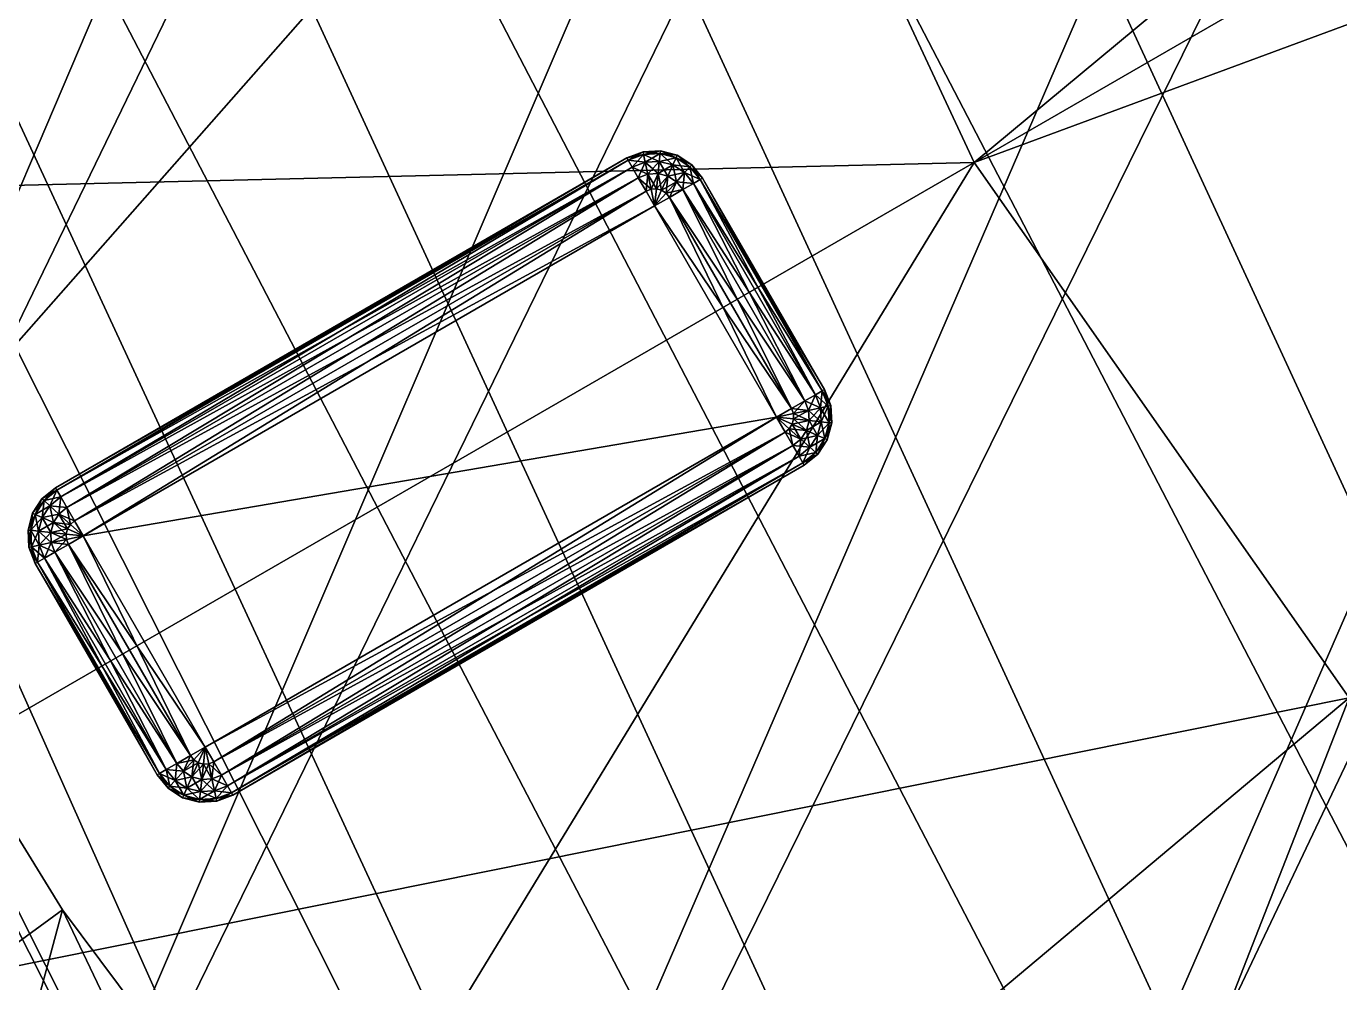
# Model space of a CAD drawing. Extents: x -220 to 220, y -231 to 209.
# Drawn here: x -151.39 to -104.01, y -108.15 to -73.64 of the extents above; entities that cross this region are included whole.
import ezdxf

# ---------------------------------------------------------------- set-up
doc = ezdxf.new("R2010")
doc.units = 0
doc.layers.get('0').update_dxf_attribs({"color": 33, "linetype": 'CONTINUOUS'})

msp = doc.modelspace()

# ---------------------------------------------------------------- meshes
at = {"color": 214}
mesh = msp.add_polyface(dxfattribs=at)
corners = [(0, 189.116, 20), (0, 189.116, 25), (19.675, 188.166, 20), (-19.675, 188.166, 25), (-19.675, 188.166, 20), (-38.801, 185.375, 25), (-38.801, 185.375, 20), (-57.29, 180.83, 25), (-57.29, 180.83, 20), (-75.054, 174.62, 25), (-75.054, 174.62, 20), (-92.004, 166.832, 25), (-92.004, 166.832, 20), (-108.053, 157.556, 25), (-108.053, 157.556, 20), (-123.112, 146.879, 25), (-123.112, 146.879, 20), (-137.094, 134.889, 25), (-137.094, 134.889, 20), (-149.91, 121.675, 25), (-149.91, 121.675, 20), (-161.472, 107.324, 25), (-161.472, 107.324, 20), (-171.692, 91.925, 25), (-171.692, 91.925, 20), (-180.482, 75.566, 25), (-180.482, 75.566, 20), (-38.801, 185.375, 20), (-166, -75.884, 20), (-57.29, 180.83, 20), (-19.675, 188.166, 20), (-137.3, -30.884, 20), (0, 189.116, 20), (19.675, 188.166, 20), (32.492, 186.504, 20), (51.203, 182.534, 20), (69.218, 176.869, 20), (-171.692, 91.925, 20), (-187.753, 58.335, 20), (-180.482, 75.566, 20), (-193.418, 40.319, 20), (-161.472, 107.324, 20), (-197.388, 21.608, 20), (-149.91, 121.675, 20), (-137.094, 134.889, 20), (-199.05, 8.791, 20), (-123.112, 146.879, 20), (-200, -10.884, 20), (-108.053, 157.556, 20), (-199.05, -30.559, 20), (-92.004, 166.832, 20), (-196.258, -49.685, 20), (-75.054, 174.62, 20), (-191.713, -68.173, 20), (-185.503, -85.937, 20), (-38.801, 185.375, 25), (-57.29, 180.83, 25), (137.3, -30.884, 25), (-75.054, 174.62, 25), (-92.004, 166.832, 25), (-108.053, 157.556, 25), (0, -30.884, 25), (-123.112, 146.879, 25), (-137.094, 134.889, 25), (-149.91, 121.675, 25), (-161.472, 107.324, 25)]
mesh.append_faces([[corners[k] for k in face] for face in [(0, 1, 2, 0), (3, 1, 0, 3), (4, 3, 0, 4), (5, 3, 4, 5), (6, 5, 4, 6), (7, 5, 6, 7), (8, 7, 6, 8), (9, 7, 8, 9), (10, 9, 8, 10), (11, 9, 10, 11), (12, 11, 10, 12), (13, 11, 12, 13), (14, 13, 12, 14), (15, 13, 14, 15), (16, 15, 14, 16), (17, 15, 16, 17), (18, 17, 16, 18), (19, 17, 18, 19), (20, 19, 18, 20), (21, 19, 20, 21), (22, 21, 20, 22), (23, 21, 22, 23), (24, 23, 22, 24), (25, 23, 24, 25), (26, 25, 24, 26), (27, 28, 29, 27), (30, 31, 27, 30), (30, 32, 31, 30), (32, 33, 31, 32), (33, 34, 31, 33), (34, 35, 31, 34), (35, 36, 31, 35), (37, 38, 39, 37), (37, 40, 38, 37), (41, 40, 37, 41), (41, 42, 40, 41), (43, 42, 41, 43), (44, 45, 43, 44), (46, 47, 44, 46), (48, 49, 46, 48), (50, 51, 48, 50), (52, 53, 50, 52), (29, 54, 52, 29), (55, 56, 57, 55), (56, 58, 57, 56), (58, 59, 57, 58), (60, 61, 59, 60), (60, 62, 61, 60), (62, 63, 61, 62), (63, 64, 61, 63), (64, 65, 61, 64)]], dxfattribs={"vtx3": -1, "color": 214})
mesh = msp.add_polyface(dxfattribs=at)
corners = [(-19.675, 188.166, -0.51), (0, 189.116, -0.51), (0, 189.116, -5.51), (-19.675, 188.166, -5.51), (-38.801, 185.375, -0.51), (-38.801, 185.375, -5.51), (-57.29, 180.83, -0.51), (-57.29, 180.83, -5.51), (-75.054, 174.62, -0.51), (-75.054, 174.62, -5.51), (-92.004, 166.832, -0.51), (-92.004, 166.832, -5.51), (-108.053, 157.556, -0.51), (-108.053, 157.556, -5.51), (-123.112, 146.879, -0.51), (-123.112, 146.879, -5.51), (-75.054, 174.62, -5.51), (-191.713, -68.173, -5.51), (-92.004, 166.832, -5.51), (-57.29, 180.83, -5.51), (-185.503, -85.937, -5.51), (-38.801, 185.375, -5.51), (-177.716, -102.888, -5.51), (-168.44, -118.937, -5.51), (-19.675, 188.166, -5.51), (-157.763, -133.996, -5.51), (0, 189.116, -5.51), (-145.773, -147.978, -5.51), (19.675, 188.166, -5.51), (-132.559, -160.794, -5.51), (32.492, 186.504, -5.51), (51.203, 182.534, -5.51), (-118.208, -172.356, -5.51), (-57.29, 180.83, -0.51), (123.112, -168.646, -0.51), (-38.801, 185.375, -0.51), (-75.054, 174.62, -0.51), (108.053, -179.323, -0.51), (-92.004, 166.832, -0.51), (92.004, -188.6, -0.51), (-108.053, 157.556, -0.51), (75.054, -196.387, -0.51), (-123.112, 146.879, -0.51), (57.29, -202.597, -0.51), (-137.094, 134.889, -0.51), (38.801, -207.142, -0.51), (-149.91, 121.675, -0.51), (19.675, -209.934, -0.51), (-161.472, 107.324, -0.51), (0, -210.884, -0.51)]
mesh.append_faces([[corners[k] for k in face] for face in [(0, 1, 2, 0), (3, 0, 2, 3), (4, 0, 3, 4), (5, 4, 3, 5), (6, 4, 5, 6), (7, 6, 5, 7), (8, 6, 7, 8), (9, 8, 7, 9), (10, 8, 9, 10), (11, 10, 9, 11), (12, 10, 11, 12), (13, 12, 11, 13), (14, 12, 13, 14), (15, 14, 13, 15), (16, 17, 18, 16), (19, 20, 16, 19), (21, 22, 19, 21), (21, 23, 22, 21), (24, 23, 21, 24), (24, 25, 23, 24), (26, 25, 24, 26), (26, 27, 25, 26), (28, 27, 26, 28), (28, 29, 27, 28), (30, 29, 28, 30), (31, 32, 30, 31), (33, 34, 35, 33), (36, 37, 33, 36), (38, 39, 36, 38), (40, 41, 38, 40), (42, 43, 40, 42), (44, 45, 42, 44), (46, 47, 44, 46), (48, 49, 46, 48)]], dxfattribs={"vtx3": -1, "color": 214})
mesh = msp.add_polyface(dxfattribs=at)
corners = [(177.716, 81.12, 25), (185.503, 64.17, 25), (185.503, 64.17, 20), (177.716, 81.12, 20), (168.44, 97.169, 25), (168.44, 97.169, 20), (157.763, 112.229, 25), (157.763, 112.229, 20), (145.773, 126.21, 25), (145.773, 126.21, 20), (132.559, 139.026, 25), (132.559, 139.026, 20), (118.208, 150.588, 25), (118.208, 150.588, 20), (102.809, 160.808, 25), (102.809, 160.808, 20), (86.45, 169.598, 25), (86.45, 169.598, 20), (69.218, 176.869, 25), (69.218, 176.869, 20), (51.203, 182.534, 25), (51.203, 182.534, 20), (32.492, 186.504, 25), (32.492, 186.504, 20), (19.675, 188.166, 25), (19.675, 188.166, 20), (0, 189.116, 25), (69.218, 176.869, 20), (86.45, 169.598, 20), (-137.3, -30.884, 20), (0, -30.884, 20), (102.809, 160.808, 20), (118.208, 150.588, 20), (132.559, 139.026, 20), (145.773, 126.21, 20), (157.763, 112.229, 20), (168.44, 97.169, 20), (168.44, 97.169, 25), (185.503, 64.17, 25), (177.716, 81.12, 25), (191.713, 46.406, 25), (157.763, 112.229, 25), (196.258, 27.917, 25), (145.773, 126.21, 25), (199.05, 8.791, 25), (132.559, 139.026, 25), (200, -10.884, 25), (118.208, 150.588, 25), (102.809, 160.808, 25), (199.05, -30.559, 25), (86.45, 169.598, 25), (197.388, -43.376, 25), (69.218, 176.869, 25), (193.418, -62.087, 25), (51.203, 182.534, 25), (187.753, -80.102, 25), (32.492, 186.504, 25), (137.3, -30.884, 25), (19.675, 188.166, 25), (0, 189.116, 25), (-19.675, 188.166, 25), (-38.801, 185.375, 25)]
mesh.append_faces([[corners[k] for k in face] for face in [(0, 1, 2, 0), (3, 0, 2, 3), (4, 0, 3, 4), (5, 4, 3, 5), (6, 4, 5, 6), (7, 6, 5, 7), (8, 6, 7, 8), (9, 8, 7, 9), (10, 8, 9, 10), (11, 10, 9, 11), (12, 10, 11, 12), (13, 12, 11, 13), (14, 12, 13, 14), (15, 14, 13, 15), (16, 14, 15, 16), (17, 16, 15, 17), (18, 16, 17, 18), (19, 18, 17, 19), (20, 18, 19, 20), (21, 20, 19, 21), (22, 20, 21, 22), (23, 22, 21, 23), (24, 22, 23, 24), (25, 24, 23, 25), (26, 24, 25, 26), (27, 28, 29, 27), (28, 30, 29, 28), (31, 30, 28, 31), (31, 32, 30, 31), (32, 33, 30, 32), (33, 34, 30, 33), (34, 35, 30, 34), (35, 36, 30, 35), (37, 38, 39, 37), (37, 40, 38, 37), (41, 40, 37, 41), (41, 42, 40, 41), (43, 42, 41, 43), (43, 44, 42, 43), (45, 44, 43, 45), (45, 46, 44, 45), (47, 46, 45, 47), (48, 49, 47, 48), (50, 51, 48, 50), (52, 53, 50, 52), (54, 55, 52, 54), (56, 57, 54, 56), (56, 58, 57, 56), (58, 59, 57, 58), (59, 60, 57, 59), (60, 61, 57, 60)]], dxfattribs={"vtx3": -1, "color": 214})
mesh = msp.add_polyface(dxfattribs=at)
corners = [(-199.05, 8.791, -0.51), (-197.388, 21.608, -0.51), (-197.388, 21.608, -5.51), (-199.05, 8.791, -5.51), (-200, -10.884, -0.51), (-200, -10.884, -5.51), (-199.05, -30.559, -0.51), (-199.05, -30.559, -5.51), (-196.258, -49.685, -0.51), (-196.258, -49.685, -5.51), (-191.713, -68.173, -0.51), (-191.713, -68.173, -5.51), (-185.503, -85.937, -0.51), (-185.503, -85.937, -5.51), (32.492, 186.504, -5.51), (-118.208, -172.356, -5.51), (-132.559, -160.794, -5.51), (51.203, 182.534, -5.51), (-102.809, -182.576, -5.51), (69.218, 176.869, -5.51), (-86.45, -191.365, -5.51), (-108.053, 157.556, -0.51), (57.29, -202.597, -0.51), (75.054, -196.387, -0.51), (-123.112, 146.879, -0.51), (38.801, -207.142, -0.51), (-137.094, 134.889, -0.51), (19.675, -209.934, -0.51), (-149.91, 121.675, -0.51), (0, -210.884, -0.51), (-161.472, 107.324, -0.51), (-19.675, -209.934, -0.51), (-171.692, 91.925, -0.51), (-32.492, -208.272, -0.51), (-180.482, 75.566, -0.51), (-51.203, -204.301, -0.51), (-187.753, 58.335, -0.51), (-69.218, -198.637, -0.51), (-193.418, 40.319, -0.51), (-86.45, -191.365, -0.51), (-197.388, 21.608, -0.51), (-102.809, -182.576, -0.51), (-199.05, 8.791, -0.51), (-200, -10.884, -0.51), (-118.208, -172.356, -0.51), (-199.05, -30.559, -0.51), (-132.559, -160.794, -0.51), (-196.258, -49.685, -0.51), (-145.773, -147.978, -0.51), (-191.713, -68.173, -0.51), (-157.763, -133.996, -0.51)]
mesh.append_faces([[corners[k] for k in face] for face in [(0, 1, 2, 0), (3, 0, 2, 3), (4, 0, 3, 4), (5, 4, 3, 5), (6, 4, 5, 6), (7, 6, 5, 7), (8, 6, 7, 8), (9, 8, 7, 9), (10, 8, 9, 10), (11, 10, 9, 11), (12, 10, 11, 12), (13, 12, 11, 13), (14, 15, 16, 14), (17, 18, 15, 17), (19, 20, 18, 19), (21, 22, 23, 21), (24, 25, 22, 24), (26, 27, 25, 26), (28, 29, 27, 28), (30, 31, 29, 30), (32, 33, 31, 32), (34, 33, 32, 34), (34, 35, 33, 34), (36, 35, 34, 36), (36, 37, 35, 36), (38, 37, 36, 38), (38, 39, 37, 38), (40, 39, 38, 40), (40, 41, 39, 40), (42, 41, 40, 42), (43, 44, 42, 43), (45, 46, 43, 45), (47, 48, 45, 47), (49, 50, 47, 49)]], dxfattribs={"vtx3": -1, "color": 214})
mesh = msp.add_polyface(dxfattribs=at)
corners = [(-137.3, -30.884, 25), (-137.3, -30.884, 20), (0, -30.884, 20), (0, -30.884, 25), (-166, -75.884, 25), (-166, -75.884, 20), (-164.222, -80.383, 25), (-164.222, -80.383, 20), (-158.84, -91.295, 25), (-187.753, 58.335, 25), (-180.482, 75.566, 25), (-180.482, 75.566, 20), (-187.753, 58.335, 20), (-193.418, 40.319, 25), (-193.418, 40.319, 20), (-197.388, 21.608, 25), (-197.388, 21.608, 20), (-199.05, 8.791, 25), (-199.05, 8.791, 20), (-200, -10.884, 25), (-200, -10.884, 20), (-199.05, -30.559, 25), (-199.05, -30.559, 20), (-196.258, -49.685, 25), (-196.258, -49.685, 20), (-191.713, -68.173, 25), (-191.713, -68.173, 20), (-185.503, -85.937, 25), (-185.503, -85.937, 20), (-38.801, 185.375, 20), (-137.3, -30.884, 20), (-166, -75.884, 20), (-149.91, 121.675, 20), (-199.05, 8.791, 20), (-197.388, 21.608, 20), (-137.094, 134.889, 20), (-200, -10.884, 20), (-123.112, 146.879, 20), (-199.05, -30.559, 20), (-108.053, 157.556, 20), (-196.258, -49.685, 20), (-92.004, 166.832, 20), (-191.713, -68.173, 20), (-75.054, 174.62, 20), (-185.503, -85.937, 20), (-57.29, 180.83, 20), (-177.716, -102.888, 20), (-164.222, -80.383, 20), (-92.004, 166.832, 25), (0, -30.884, 25), (137.3, -30.884, 25), (-161.472, 107.324, 25), (-171.692, 91.925, 25), (-180.482, 75.566, 25), (-137.3, -30.884, 25), (-187.753, 58.335, 25), (-193.418, 40.319, 25), (-197.388, 21.608, 25), (-199.05, 8.791, 25), (-166, -75.884, 25), (-200, -10.884, 25), (-164.222, -80.383, 25), (-158.84, -91.295, 25), (-199.05, -30.559, 25), (-132.559, -160.794, 25), (-196.258, -49.685, 25), (-145.773, -147.978, 25), (-191.713, -68.173, 25), (-157.763, -133.996, 25)]
mesh.append_faces([[corners[k] for k in face] for face in [(0, 1, 2, 0), (3, 0, 2, 3), (4, 5, 1, 4), (0, 4, 1, 0), (6, 7, 5, 6), (4, 6, 5, 4), (6, 8, 7, 6), (9, 10, 11, 9), (12, 9, 11, 12), (13, 9, 12, 13), (14, 13, 12, 14), (15, 13, 14, 15), (16, 15, 14, 16), (17, 15, 16, 17), (18, 17, 16, 18), (19, 17, 18, 19), (20, 19, 18, 20), (21, 19, 20, 21), (22, 21, 20, 22), (23, 21, 22, 23), (24, 23, 22, 24), (25, 23, 24, 25), (26, 25, 24, 26), (27, 25, 26, 27), (28, 27, 26, 28), (29, 30, 31, 29), (32, 33, 34, 32), (35, 36, 33, 35), (37, 38, 36, 37), (39, 40, 38, 39), (41, 42, 40, 41), (43, 44, 42, 43), (45, 31, 44, 45), (31, 46, 44, 31), (47, 46, 31, 47), (48, 49, 50, 48), (51, 52, 49, 51), (52, 53, 49, 52), (53, 54, 49, 53), (55, 54, 53, 55), (55, 56, 54, 55), (56, 57, 54, 56), (57, 58, 54, 57), (58, 59, 54, 58), (60, 59, 58, 60), (60, 61, 59, 60), (61, 60, 62, 61), (63, 64, 60, 63), (65, 66, 63, 65), (67, 68, 65, 67)]], dxfattribs={"vtx3": -1, "color": 214})
mesh = msp.add_polyface(dxfattribs=at)
corners = [(-137.094, 134.889, -0.51), (-123.112, 146.879, -0.51), (-123.112, 146.879, -5.51), (-137.094, 134.889, -5.51), (-149.91, 121.675, -0.51), (-149.91, 121.675, -5.51), (-161.472, 107.324, -0.51), (-161.472, 107.324, -5.51), (-171.692, 91.925, -0.51), (-171.692, 91.925, -5.51), (-180.482, 75.566, -0.51), (-180.482, 75.566, -5.51), (-187.753, 58.335, -0.51), (-187.753, 58.335, -5.51), (-193.418, 40.319, -0.51), (-193.418, 40.319, -5.51), (-197.388, 21.608, -0.51), (-197.388, 21.608, -5.51), (-171.692, 91.925, -5.51), (-187.753, 58.335, -5.51), (-180.482, 75.566, -5.51), (-193.418, 40.319, -5.51), (-161.472, 107.324, -5.51), (-197.388, 21.608, -5.51), (-149.91, 121.675, -5.51), (-199.05, 8.791, -5.51), (-137.094, 134.889, -5.51), (-200, -10.884, -5.51), (-123.112, 146.879, -5.51), (-199.05, -30.559, -5.51), (-108.053, 157.556, -5.51), (-196.258, -49.685, -5.51), (-92.004, 166.832, -5.51), (-191.713, -68.173, -5.51), (-75.054, 174.62, -5.51), (-185.503, -85.937, -5.51), (-57.29, 180.83, -5.51), (-177.716, -102.888, -5.51), (-171.692, 91.925, -0.51), (-19.675, -209.934, -0.51), (-161.472, 107.324, -0.51)]
mesh.append_faces([[corners[k] for k in face] for face in [(0, 1, 2, 0), (3, 0, 2, 3), (4, 0, 3, 4), (5, 4, 3, 5), (6, 4, 5, 6), (7, 6, 5, 7), (8, 6, 7, 8), (9, 8, 7, 9), (10, 8, 9, 10), (11, 10, 9, 11), (12, 10, 11, 12), (13, 12, 11, 13), (14, 12, 13, 14), (15, 14, 13, 15), (16, 14, 15, 16), (17, 16, 15, 17), (18, 19, 20, 18), (18, 21, 19, 18), (22, 21, 18, 22), (22, 23, 21, 22), (24, 23, 22, 24), (24, 25, 23, 24), (26, 25, 24, 26), (26, 27, 25, 26), (28, 27, 26, 28), (28, 29, 27, 28), (30, 29, 28, 30), (30, 31, 29, 30), (32, 31, 30, 32), (32, 33, 31, 32), (34, 35, 33, 34), (36, 37, 35, 36), (38, 39, 40, 38)]], dxfattribs={"vtx3": -1, "color": 214})
mesh = msp.add_polyface(dxfattribs=at)
corners = [(-177.716, -102.888, -0.51), (-185.503, -85.937, -0.51), (-185.503, -85.937, -5.51), (-177.716, -102.888, -5.51), (-168.44, -118.937, -0.51), (-168.44, -118.937, -5.51), (-157.763, -133.996, -0.51), (-157.763, -133.996, -5.51), (-145.773, -147.978, -0.51), (-145.773, -147.978, -5.51), (-132.559, -160.794, -0.51), (-132.559, -160.794, -5.51), (-118.208, -172.356, -0.51), (-118.208, -172.356, -5.51), (-102.809, -182.576, -0.51), (-102.809, -182.576, -5.51), (-86.45, -191.365, -0.51), (-86.45, -191.365, -5.51), (-69.218, -198.637, -0.51), (-69.218, -198.637, -5.51), (-51.203, -204.301, -0.51), (-51.203, -204.301, -5.51), (-32.492, -208.272, -0.51), (-32.492, -208.272, -5.51), (-19.675, -209.934, -0.51), (-19.675, -209.934, -5.51), (0, -210.884, -0.51), (0, -210.884, -5.51), (-199.05, 8.791, -0.51), (-118.208, -172.356, -0.51), (-102.809, -182.576, -0.51), (-200, -10.884, -0.51), (-132.559, -160.794, -0.51), (-199.05, -30.559, -0.51), (-145.773, -147.978, -0.51), (-196.258, -49.685, -0.51), (-157.763, -133.996, -0.51), (-191.713, -68.173, -0.51), (-168.44, -118.937, -0.51), (-185.503, -85.937, -0.51), (-177.716, -102.888, -0.51)]
mesh.append_faces([[corners[k] for k in face] for face in [(0, 1, 2, 0), (3, 0, 2, 3), (4, 0, 3, 4), (5, 4, 3, 5), (6, 4, 5, 6), (7, 6, 5, 7), (8, 6, 7, 8), (9, 8, 7, 9), (10, 8, 9, 10), (11, 10, 9, 11), (12, 10, 11, 12), (13, 12, 11, 13), (14, 12, 13, 14), (15, 14, 13, 15), (16, 14, 15, 16), (17, 16, 15, 17), (18, 16, 17, 18), (19, 18, 17, 19), (20, 18, 19, 20), (21, 20, 19, 21), (22, 20, 21, 22), (23, 22, 21, 23), (24, 22, 23, 24), (25, 24, 23, 25), (26, 24, 25, 26), (27, 26, 25, 27), (28, 29, 30, 28), (31, 32, 29, 31), (33, 34, 32, 33), (35, 36, 34, 35), (37, 38, 36, 37), (39, 38, 37, 39), (39, 40, 38, 39)]], dxfattribs={"vtx3": -1, "color": 214})
at = {"color": 156}
mesh = msp.add_polyface(dxfattribs=at)
corners = [(-133.277, -34.384, 34.5), (-135.333, -10.884, 34.5), (-67.667, -10.884, 34.5), (-66.639, -22.634, 34.5), (-199.916, -46.134, 34.5), (-203, -10.884, 34.5), (-199.916, -46.134, 45.5), (-203, -10.884, 45.5), (-203, -10.884, 34.5), (-199.916, -46.134, 34.5), (-133.277, -34.384, 45.5), (-135.333, -10.884, 45.5), (-203, -10.884, 45.5), (-199.916, -46.134, 45.5), (-66.639, -22.634, 45.5), (-67.667, -10.884, 45.5), (-127.172, -57.17, 34.5), (-63.586, -34.027, 34.5), (-190.758, -80.314, 34.5), (-190.758, -80.314, 45.5), (-190.758, -80.314, 34.5), (-127.172, -57.17, 45.5), (-190.758, -80.314, 45.5), (-63.586, -34.027, 45.5), (-117.202, -78.55, 34.5), (-175.803, -112.384, 34.5), (-175.803, -112.384, 45.5), (-175.803, -112.384, 34.5), (-117.202, -78.55, 45.5), (-175.803, -112.384, 45.5), (-58.601, -44.717, 45.5), (-103.671, -97.874, 34.5), (-58.601, -44.717, 34.5), (-155.507, -141.37, 34.5), (-155.507, -141.37, 45.5), (-155.507, -141.37, 34.5), (-103.671, -97.874, 45.5), (-155.507, -141.37, 45.5), (-51.836, -54.379, 45.5), (-86.991, -114.555, 34.5), (-51.836, -54.379, 34.5), (-130.486, -166.391, 34.5), (-130.486, -166.391, 45.5), (-130.486, -166.391, 34.5), (-86.991, -114.555, 45.5), (-130.486, -166.391, 45.5), (-43.495, -62.719, 45.5), (-101.5, -186.687, 34.5), (-67.667, -128.086, 34.5), (-101.5, -186.687, 45.5), (-101.5, -186.687, 34.5), (-67.667, -128.086, 45.5), (-101.5, -186.687, 45.5), (-69.43, -201.641, 34.5), (-69.43, -201.641, 45.5), (-69.43, -201.641, 34.5)]
mesh.append_faces([[corners[k] for k in face] for face in [(0, 1, 2, 0), (3, 0, 2, 3), (4, 5, 1, 4), (0, 4, 1, 0), (6, 7, 8, 6), (9, 6, 8, 9), (10, 11, 12, 10), (13, 10, 12, 13), (14, 15, 11, 14), (10, 14, 11, 10), (16, 0, 3, 16), (17, 16, 3, 17), (18, 4, 0, 18), (16, 18, 0, 16), (19, 6, 9, 19), (20, 19, 9, 20), (21, 10, 13, 21), (22, 21, 13, 22), (23, 14, 10, 23), (21, 23, 10, 21), (24, 16, 17, 24), (25, 18, 16, 25), (24, 25, 16, 24), (26, 19, 20, 26), (27, 26, 20, 27), (28, 21, 22, 28), (29, 28, 22, 29), (30, 23, 21, 30), (28, 30, 21, 28), (31, 24, 32, 31), (33, 25, 24, 33), (31, 33, 24, 31), (34, 26, 27, 34), (35, 34, 27, 35), (36, 28, 29, 36), (37, 36, 29, 37), (36, 38, 28, 36), (39, 31, 40, 39), (41, 33, 31, 41), (39, 41, 31, 39), (42, 34, 35, 42), (43, 42, 35, 43), (44, 36, 37, 44), (45, 44, 37, 45), (44, 46, 36, 44), (47, 41, 39, 47), (48, 47, 39, 48), (49, 42, 43, 49), (50, 49, 43, 50), (51, 44, 45, 51), (52, 51, 45, 52), (53, 47, 48, 53), (54, 49, 50, 54), (55, 54, 50, 55)]], dxfattribs={"vtx3": -1, "color": 156})
at = {"color": 214}
mesh = msp.add_polyface(dxfattribs=at)
corners = [(-158.84, -91.295, 25), (-158.84, -91.295, 20), (-164.222, -80.383, 20), (-150.085, -105.519, 25), (-150.085, -105.519, 20), (-139.98, -119.047, 25), (-139.98, -119.047, 20), (-124.874, -135.757, 25), (-124.874, -135.757, 20), (-112.869, -146.707, 25), (-112.869, -146.707, 20), (-99.888, -156.524, 25), (-99.888, -156.524, 20), (-177.716, -102.888, 25), (-185.503, -85.937, 25), (-185.503, -85.937, 20), (-177.716, -102.888, 20), (-168.44, -118.937, 25), (-168.44, -118.937, 20), (-157.763, -133.996, 25), (-157.763, -133.996, 20), (-145.773, -147.978, 25), (-145.773, -147.978, 20), (-132.559, -160.794, 25), (-132.559, -160.794, 20), (-118.208, -172.356, 25), (-118.208, -172.356, 20), (-102.809, -182.576, 25), (-102.809, -182.576, 20), (-164.222, -80.383, 20), (-158.84, -91.295, 20), (-177.716, -102.888, 20), (-168.44, -118.937, 20), (-150.085, -105.519, 20), (-157.763, -133.996, 20), (-139.98, -119.047, 20), (-145.773, -147.978, 20), (-124.874, -135.757, 20), (-132.559, -160.794, 20), (-112.869, -146.707, 20), (-118.208, -172.356, 20), (-99.888, -156.524, 20), (-102.809, -182.576, 20), (-112.869, -146.707, 25), (-102.809, -182.576, 25), (-86.45, -191.365, 25), (-124.874, -135.757, 25), (-139.98, -119.047, 25), (-118.208, -172.356, 25), (-150.085, -105.519, 25), (-158.84, -91.295, 25), (-200, -10.884, 25), (-132.559, -160.794, 25), (-199.05, -30.559, 25), (-145.773, -147.978, 25), (-196.258, -49.685, 25), (-157.763, -133.996, 25), (-191.713, -68.173, 25), (-168.44, -118.937, 25), (-185.503, -85.937, 25), (-177.716, -102.888, 25)]
mesh.append_faces([[corners[k] for k in face] for face in [(0, 1, 2, 0), (3, 4, 1, 3), (0, 3, 1, 0), (5, 6, 4, 5), (3, 5, 4, 3), (7, 8, 6, 7), (5, 7, 6, 5), (9, 10, 8, 9), (7, 9, 8, 7), (11, 12, 10, 11), (9, 11, 10, 9), (13, 14, 15, 13), (16, 13, 15, 16), (17, 13, 16, 17), (18, 17, 16, 18), (19, 17, 18, 19), (20, 19, 18, 20), (21, 19, 20, 21), (22, 21, 20, 22), (23, 21, 22, 23), (24, 23, 22, 24), (25, 23, 24, 25), (26, 25, 24, 26), (27, 25, 26, 27), (28, 27, 26, 28), (29, 30, 31, 29), (30, 32, 31, 30), (33, 32, 30, 33), (33, 34, 32, 33), (35, 34, 33, 35), (35, 36, 34, 35), (37, 36, 35, 37), (37, 38, 36, 37), (39, 38, 37, 39), (39, 40, 38, 39), (41, 40, 39, 41), (41, 42, 40, 41), (43, 44, 45, 43), (46, 44, 43, 46), (46, 47, 44, 46), (47, 48, 44, 47), (49, 48, 47, 49), (49, 50, 48, 49), (50, 51, 48, 50), (51, 52, 48, 51), (53, 54, 52, 53), (55, 56, 54, 55), (57, 58, 56, 57), (59, 58, 57, 59), (59, 60, 58, 59)]], dxfattribs={"vtx3": -1, "color": 214})
at = {"color": 156}
mesh = msp.add_polyface(dxfattribs=at)
corners = [(-66.639, -22.634, 34.5), (-67.667, -10.884, 34.5), (0, -10.884, 34.5), (-66.639, -22.634, 45.5), (0, -10.884, 45.5), (-67.667, -10.884, 45.5), (-63.586, -34.027, 34.5), (-63.586, -34.027, 45.5), (-58.601, -44.717, 34.5), (-117.202, -78.55, 34.5), (-58.601, -44.717, 45.5), (-51.836, -54.379, 34.5), (-103.671, -97.874, 34.5), (-51.836, -54.379, 45.5), (-117.202, -78.55, 45.5), (-43.495, -62.719, 34.5), (-86.991, -114.555, 34.5), (-43.495, -62.719, 45.5), (-103.671, -97.874, 45.5), (-33.833, -69.485, 34.5), (-67.667, -128.086, 34.5), (-33.833, -69.485, 45.5), (-86.991, -114.555, 45.5), (-67.667, -128.086, 45.5), (-23.143, -74.47, 34.5), (-46.287, -138.055, 34.5), (-69.43, -201.641, 34.5), (-46.287, -138.055, 45.5), (-101.5, -186.687, 45.5), (-69.43, -201.641, 45.5), (-23.143, -74.47, 45.5), (-11.75, -77.522, 34.5), (-23.5, -144.161, 34.5), (-35.251, -210.8, 34.5), (-35.251, -210.8, 45.5), (-69.43, -201.641, 45.5), (-69.43, -201.641, 34.5), (-35.251, -210.8, 34.5), (-23.5, -144.161, 45.5), (-35.251, -210.8, 45.5), (-11.75, -77.522, 45.5), (0, -78.55, 34.5), (0, -146.217, 34.5), (0, -213.884, 34.5), (0, -213.884, 45.5), (0, -213.884, 34.5), (0, -146.217, 45.5), (0, -213.884, 45.5), (0, -78.55, 45.5)]
mesh.append_faces([[corners[k] for k in face] for face in [(0, 1, 2, 0), (3, 4, 5, 3), (6, 0, 2, 6), (7, 4, 3, 7), (8, 6, 2, 8), (8, 9, 6, 8), (10, 4, 7, 10), (11, 8, 2, 11), (11, 12, 8, 11), (13, 10, 14, 13), (13, 4, 10, 13), (15, 11, 2, 15), (15, 16, 11, 15), (17, 13, 18, 17), (17, 4, 13, 17), (19, 15, 2, 19), (20, 16, 15, 20), (19, 20, 15, 19), (21, 17, 22, 21), (23, 21, 22, 23), (21, 4, 17, 21), (24, 19, 2, 24), (25, 20, 19, 25), (24, 25, 19, 24), (25, 26, 20, 25), (27, 23, 28, 27), (29, 27, 28, 29), (30, 21, 23, 30), (27, 30, 23, 27), (30, 4, 21, 30), (31, 24, 2, 31), (32, 25, 24, 32), (31, 32, 24, 31), (33, 26, 25, 33), (32, 33, 25, 32), (34, 35, 36, 34), (37, 34, 36, 37), (38, 27, 29, 38), (39, 38, 29, 39), (40, 30, 27, 40), (38, 40, 27, 38), (40, 4, 30, 40), (41, 31, 2, 41), (42, 32, 31, 42), (41, 42, 31, 41), (43, 33, 32, 43), (42, 43, 32, 42), (44, 34, 37, 44), (45, 44, 37, 45), (46, 38, 39, 46), (47, 46, 39, 47), (48, 40, 38, 48), (46, 48, 38, 46), (48, 4, 40, 48)]], dxfattribs={"vtx3": -1, "color": 156})
mesh = msp.add_polyface(dxfattribs=at)
corners = [(-128.313, -79.664, -14.628), (-128.191, -79.814, -14.628), (-128.726, -80.123, -14.726), (-128.313, -79.664, 2.976), (-128.726, -80.123, 3.074), (-128.191, -79.814, 2.976), (-128.475, -79.559, -14.628), (-128.248, -79.049, -14.344), (-128.475, -79.559, 2.976), (-128.662, -79.509, -14.628), (-128.603, -78.954, -14.344), (-128.557, -78.514, -13.902), (-128.068, -78.645, -13.902), (-128.528, -78.232, -13.344), (-128.517, -78.134, -12.726), (-127.953, -78.386, -13.344), (-128.517, -78.134, 1.074), (-127.913, -78.296, -12.726), (-128.528, -78.232, 1.692), (-127.913, -78.296, 1.074), (-128.557, -78.514, 2.249), (-127.953, -78.386, 1.692), (-128.603, -78.954, 2.692), (-128.248, -79.049, 2.692), (-128.068, -78.645, 2.249), (-128.662, -79.509, 2.976), (-128.855, -79.519, -14.628), (-128.971, -78.973, -14.344), (-129.063, -78.541, -13.902), (-129.122, -78.263, -13.344), (-129.142, -78.167, -12.726), (-129.142, -78.167, 1.074), (-129.122, -78.263, 1.692), (-129.063, -78.541, 2.249), (-128.971, -78.973, 2.692), (-128.855, -79.519, 2.976), (-129.035, -79.588, -14.628), (-129.314, -79.105, -14.344), (-129.535, -78.722, -13.902), (-129.677, -78.476, -13.344), (-129.726, -78.391, -12.726), (-129.726, -78.391, 1.074), (-129.677, -78.476, 1.692), (-129.535, -78.722, 2.249), (-129.314, -79.105, 2.692), (-129.035, -79.588, 2.976), (-149.338, -92.023, 3.074), (-124.326, -87.744, 3.074)]
mesh.append_faces([[corners[k] for k in face] for face in [(0, 1, 2, 0), (3, 4, 5, 3), (6, 0, 2, 6), (6, 7, 0, 6), (8, 4, 3, 8), (9, 6, 2, 9), (10, 7, 6, 10), (9, 10, 6, 9), (11, 12, 7, 11), (10, 11, 7, 10), (11, 13, 12, 11), (13, 14, 15, 13), (14, 16, 17, 14), (16, 18, 19, 16), (18, 20, 21, 18), (22, 23, 24, 22), (20, 22, 24, 20), (25, 8, 23, 25), (22, 25, 23, 22), (25, 4, 8, 25), (26, 9, 2, 26), (27, 10, 9, 27), (26, 27, 9, 26), (28, 11, 10, 28), (27, 28, 10, 27), (29, 13, 11, 29), (28, 29, 11, 28), (30, 14, 13, 30), (29, 30, 13, 29), (31, 16, 14, 31), (30, 31, 14, 30), (32, 18, 16, 32), (31, 32, 16, 31), (33, 20, 18, 33), (32, 33, 18, 32), (34, 22, 20, 34), (33, 34, 20, 33), (35, 25, 22, 35), (34, 35, 22, 34), (35, 4, 25, 35), (36, 26, 2, 36), (37, 27, 26, 37), (36, 37, 26, 36), (38, 28, 27, 38), (37, 38, 27, 37), (39, 29, 28, 39), (38, 39, 28, 38), (40, 30, 29, 40), (39, 40, 29, 39), (41, 31, 30, 41), (40, 41, 30, 40), (42, 32, 31, 42), (41, 42, 31, 41), (43, 33, 32, 43), (42, 43, 32, 42), (44, 34, 33, 44), (43, 44, 33, 43), (45, 35, 34, 45), (44, 45, 34, 44), (45, 4, 35, 45), (4, 46, 47, 4)]], dxfattribs={"vtx3": -1, "color": 156})
mesh = msp.add_polyface(dxfattribs=at)
corners = [(-128.191, -79.814, -14.628), (-123.791, -87.435, -14.628), (-124.326, -87.744, -14.726), (-128.726, -80.123, -14.726), (-127.708, -79.535, -14.344), (-123.308, -87.156, -14.344), (-127.325, -79.314, -13.902), (-122.925, -86.935, -13.902), (-127.079, -79.172, -13.344), (-122.679, -86.793, -13.344), (-126.994, -79.123, -12.726), (-122.594, -86.744, -12.726), (-126.994, -79.123, 1.074), (-122.594, -86.744, 1.074), (-127.079, -79.172, 1.692), (-122.679, -86.793, 1.692), (-127.325, -79.314, 2.249), (-122.925, -86.935, 2.249), (-127.708, -79.535, 2.692), (-123.308, -87.156, 2.692), (-128.191, -79.814, 2.976), (-123.791, -87.435, 2.976), (-128.726, -80.123, 3.074), (-124.326, -87.744, 3.074), (-127.94, -79.25, -14.344), (-128.313, -79.664, -14.628), (-127.644, -78.921, -13.902), (-127.454, -78.71, -13.344), (-127.388, -78.637, -12.726), (-127.388, -78.637, 1.074), (-127.454, -78.71, 1.692), (-127.644, -78.921, 2.249), (-127.94, -79.25, 2.692), (-128.313, -79.664, 2.976), (-128.248, -79.049, -14.344), (-128.068, -78.645, -13.902), (-127.953, -78.386, -13.344), (-127.913, -78.296, -12.726), (-127.913, -78.296, 1.074), (-127.953, -78.386, 1.692), (-128.068, -78.645, 2.249), (-128.248, -79.049, 2.692), (-128.475, -79.559, 2.976), (-128.528, -78.232, -13.344), (-128.517, -78.134, -12.726), (-128.517, -78.134, 1.074), (-128.528, -78.232, 1.692), (-128.557, -78.514, 2.249)]
mesh.append_faces([[corners[k] for k in face] for face in [(0, 1, 2, 0), (3, 0, 2, 3), (4, 5, 1, 4), (0, 4, 1, 0), (6, 7, 5, 6), (4, 6, 5, 4), (8, 9, 7, 8), (6, 8, 7, 6), (10, 11, 9, 10), (8, 10, 9, 8), (12, 13, 11, 12), (10, 12, 11, 10), (14, 15, 13, 14), (12, 14, 13, 12), (16, 17, 15, 16), (14, 16, 15, 14), (18, 19, 17, 18), (16, 18, 17, 16), (20, 21, 19, 20), (18, 20, 19, 18), (22, 23, 21, 22), (20, 22, 21, 20), (24, 4, 0, 24), (25, 24, 0, 25), (26, 6, 4, 26), (24, 26, 4, 24), (27, 8, 6, 27), (26, 27, 6, 26), (28, 10, 8, 28), (27, 28, 8, 27), (29, 12, 10, 29), (28, 29, 10, 28), (30, 14, 12, 30), (29, 30, 12, 29), (31, 16, 14, 31), (30, 31, 14, 30), (32, 18, 16, 32), (31, 32, 16, 31), (33, 20, 18, 33), (32, 33, 18, 32), (34, 24, 25, 34), (35, 26, 24, 35), (34, 35, 24, 34), (36, 27, 26, 36), (35, 36, 26, 35), (37, 28, 27, 37), (36, 37, 27, 36), (38, 29, 28, 38), (37, 38, 28, 37), (39, 30, 29, 39), (38, 39, 29, 38), (40, 31, 30, 40), (39, 40, 30, 39), (41, 32, 31, 41), (40, 41, 31, 40), (42, 33, 32, 42), (41, 42, 32, 41), (43, 36, 35, 43), (44, 37, 36, 44), (45, 38, 37, 45), (46, 39, 38, 46), (47, 40, 39, 47)]], dxfattribs={"vtx3": -1, "color": 156})
mesh = msp.add_polyface(dxfattribs=at)
corners = [(-149.647, -91.488, -14.628), (-129.035, -79.588, -14.628), (-128.726, -80.123, -14.726), (-149.338, -92.023, -14.726), (-149.925, -91.005, -14.344), (-129.314, -79.105, -14.344), (-150.147, -90.622, -13.902), (-129.535, -78.722, -13.902), (-150.289, -90.376, -13.344), (-129.677, -78.476, -13.344), (-150.338, -90.291, -12.726), (-129.726, -78.391, -12.726), (-150.338, -90.291, 1.074), (-129.726, -78.391, 1.074), (-150.289, -90.376, 1.692), (-129.677, -78.476, 1.692), (-150.147, -90.622, 2.249), (-129.535, -78.722, 2.249), (-149.925, -91.005, 2.692), (-129.314, -79.105, 2.692), (-149.647, -91.488, 2.976), (-129.035, -79.588, 2.976), (-149.338, -92.023, 3.074), (-128.726, -80.123, 3.074), (-149.797, -91.61, -14.628), (-150.211, -91.237, -14.344), (-150.54, -90.94, -13.902), (-150.751, -90.75, -13.344), (-150.54, -90.94, 2.249), (-150.211, -91.237, 2.692), (-149.797, -91.61, 2.976), (-149.902, -91.772, -14.628), (-150.412, -91.545, -14.344), (-150.816, -91.365, -13.902), (-150.412, -91.545, 2.692), (-149.902, -91.772, 2.976), (-149.952, -91.959, -14.628), (-150.507, -91.9, -14.344), (-149.952, -91.959, 2.976), (-150.507, -91.9, 2.692), (-149.942, -92.152, -14.628), (-150.488, -92.268, -14.344), (-149.942, -92.152, 2.976), (-150.488, -92.268, 2.692), (-149.873, -92.332, -14.628), (-150.356, -92.611, -14.344), (-150.739, -92.832, -13.902), (-149.873, -92.332, 2.976), (-150.356, -92.611, 2.692), (-144.938, -99.644, 3.074), (-124.326, -87.744, 3.074)]
mesh.append_faces([[corners[k] for k in face] for face in [(0, 1, 2, 0), (3, 0, 2, 3), (4, 5, 1, 4), (0, 4, 1, 0), (6, 7, 5, 6), (4, 6, 5, 4), (8, 9, 7, 8), (6, 8, 7, 6), (10, 11, 9, 10), (8, 10, 9, 8), (12, 13, 11, 12), (10, 12, 11, 10), (14, 15, 13, 14), (12, 14, 13, 12), (16, 17, 15, 16), (14, 16, 15, 14), (18, 19, 17, 18), (16, 18, 17, 16), (20, 21, 19, 20), (18, 20, 19, 18), (22, 23, 21, 22), (20, 22, 21, 20), (24, 0, 3, 24), (25, 4, 0, 25), (24, 25, 0, 24), (26, 6, 4, 26), (25, 26, 4, 25), (27, 8, 6, 27), (28, 16, 14, 28), (29, 18, 16, 29), (28, 29, 16, 28), (30, 20, 18, 30), (29, 30, 18, 29), (30, 22, 20, 30), (31, 24, 3, 31), (32, 25, 24, 32), (31, 32, 24, 31), (32, 33, 25, 32), (34, 29, 28, 34), (35, 30, 29, 35), (34, 35, 29, 34), (35, 22, 30, 35), (36, 31, 3, 36), (37, 32, 31, 37), (36, 37, 31, 36), (38, 35, 34, 38), (39, 38, 34, 39), (38, 22, 35, 38), (40, 36, 3, 40), (41, 37, 36, 41), (40, 41, 36, 40), (42, 38, 39, 42), (43, 42, 39, 43), (42, 22, 38, 42), (44, 40, 3, 44), (45, 41, 40, 45), (44, 45, 40, 44), (45, 46, 41, 45), (47, 42, 43, 47), (48, 47, 43, 48), (47, 22, 42, 47), (22, 49, 50, 22)]], dxfattribs={"vtx3": -1, "color": 156})
mesh = msp.add_polyface(dxfattribs=at)
corners = [(-124.017, -88.279, -14.628), (-144.629, -100.179, -14.628), (-144.938, -99.644, -14.726), (-124.326, -87.744, -14.726), (-123.739, -88.762, -14.344), (-144.35, -100.662, -14.344), (-123.517, -89.145, -13.902), (-144.129, -101.045, -13.902), (-123.375, -89.391, -13.344), (-143.987, -101.291, -13.344), (-123.326, -89.476, -12.726), (-143.938, -101.376, -12.726), (-123.326, -89.476, 1.074), (-143.938, -101.376, 1.074), (-123.375, -89.391, 1.692), (-143.987, -101.291, 1.692), (-123.517, -89.145, 2.249), (-144.129, -101.045, 2.249), (-123.739, -88.762, 2.692), (-144.35, -100.662, 2.692), (-124.017, -88.279, 2.976), (-144.629, -100.179, 2.976), (-124.326, -87.744, 3.074), (-144.938, -99.644, 3.074), (-123.867, -88.158, -14.628), (-123.453, -88.531, -14.344), (-123.124, -88.827, -13.902), (-122.913, -89.017, -13.344), (-123.124, -88.827, 2.249), (-123.453, -88.531, 2.692), (-123.867, -88.158, 2.976), (-123.762, -87.996, -14.628), (-123.252, -88.222, -14.344), (-122.848, -88.402, -13.902), (-123.252, -88.222, 2.692), (-123.762, -87.996, 2.976), (-123.712, -87.809, -14.628), (-123.157, -87.867, -14.344), (-123.712, -87.809, 2.976), (-123.157, -87.867, 2.692), (-123.722, -87.616, -14.628), (-123.177, -87.5, -14.344), (-123.722, -87.616, 2.976), (-123.177, -87.5, 2.692), (-123.791, -87.435, -14.628), (-123.308, -87.156, -14.344), (-123.791, -87.435, 2.976), (-123.308, -87.156, 2.692), (-149.338, -92.023, -14.726), (-128.726, -80.123, -14.726)]
mesh.append_faces([[corners[k] for k in face] for face in [(0, 1, 2, 0), (3, 0, 2, 3), (4, 5, 1, 4), (0, 4, 1, 0), (6, 7, 5, 6), (4, 6, 5, 4), (8, 9, 7, 8), (6, 8, 7, 6), (10, 11, 9, 10), (8, 10, 9, 8), (12, 13, 11, 12), (10, 12, 11, 10), (14, 15, 13, 14), (12, 14, 13, 12), (16, 17, 15, 16), (14, 16, 15, 14), (18, 19, 17, 18), (16, 18, 17, 16), (20, 21, 19, 20), (18, 20, 19, 18), (22, 23, 21, 22), (20, 22, 21, 20), (24, 0, 3, 24), (25, 4, 0, 25), (24, 25, 0, 24), (26, 6, 4, 26), (25, 26, 4, 25), (27, 8, 6, 27), (28, 16, 14, 28), (29, 18, 16, 29), (28, 29, 16, 28), (30, 20, 18, 30), (29, 30, 18, 29), (30, 22, 20, 30), (31, 24, 3, 31), (32, 25, 24, 32), (31, 32, 24, 31), (32, 33, 25, 32), (34, 29, 28, 34), (35, 30, 29, 35), (34, 35, 29, 34), (35, 22, 30, 35), (36, 31, 3, 36), (37, 32, 31, 37), (36, 37, 31, 36), (38, 35, 34, 38), (39, 38, 34, 39), (38, 22, 35, 38), (40, 36, 3, 40), (41, 37, 36, 41), (40, 41, 36, 40), (42, 38, 39, 42), (43, 42, 39, 43), (42, 22, 38, 42), (44, 40, 3, 44), (45, 41, 40, 45), (44, 45, 40, 44), (46, 42, 43, 46), (47, 46, 43, 47), (46, 22, 42, 46), (48, 49, 3, 48)]], dxfattribs={"vtx3": -1, "color": 156})
mesh = msp.add_polyface(dxfattribs=at)
corners = [(-123.124, -88.827, -13.902), (-122.913, -89.017, -13.344), (-123.517, -89.145, -13.902), (-122.84, -89.082, -12.726), (-123.326, -89.476, -12.726), (-123.375, -89.391, -13.344), (-122.84, -89.082, 1.074), (-123.326, -89.476, 1.074), (-122.913, -89.017, 1.692), (-123.375, -89.391, 1.692), (-123.124, -88.827, 2.249), (-122.848, -88.402, -13.902), (-123.453, -88.531, -14.344), (-122.589, -88.518, -13.344), (-122.499, -88.558, -12.726), (-122.499, -88.558, 1.074), (-122.589, -88.518, 1.692), (-122.848, -88.402, 2.249), (-123.252, -88.222, 2.692), (-122.717, -87.913, -13.902), (-123.252, -88.222, -14.344), (-123.157, -87.867, -14.344), (-122.435, -87.943, -13.344), (-122.337, -87.953, -12.726), (-122.337, -87.953, 1.074), (-122.435, -87.943, 1.692), (-122.717, -87.913, 2.249), (-123.157, -87.867, 2.692), (-122.744, -87.408, -13.902), (-123.177, -87.5, -14.344), (-122.466, -87.349, -13.344), (-122.37, -87.328, -12.726), (-122.37, -87.328, 1.074), (-122.466, -87.349, 1.692), (-122.744, -87.408, 2.249), (-123.177, -87.5, 2.692), (-122.925, -86.935, -13.902), (-123.308, -87.156, -14.344), (-122.679, -86.793, -13.344), (-122.594, -86.744, -12.726), (-122.594, -86.744, 1.074), (-122.679, -86.793, 1.692), (-122.925, -86.935, 2.249), (-123.308, -87.156, 2.692)]
mesh.append_faces([[corners[k] for k in face] for face in [(0, 1, 2, 0), (3, 4, 5, 3), (1, 3, 5, 1), (6, 7, 4, 6), (3, 6, 4, 3), (8, 9, 7, 8), (6, 8, 7, 6), (8, 10, 9, 8), (11, 0, 12, 11), (13, 1, 0, 13), (11, 13, 0, 11), (14, 3, 1, 14), (13, 14, 1, 13), (15, 6, 3, 15), (14, 15, 3, 14), (16, 8, 6, 16), (15, 16, 6, 15), (17, 10, 8, 17), (16, 17, 8, 16), (17, 18, 10, 17), (19, 11, 20, 19), (21, 19, 20, 21), (22, 13, 11, 22), (19, 22, 11, 19), (23, 14, 13, 23), (22, 23, 13, 22), (24, 15, 14, 24), (23, 24, 14, 23), (25, 16, 15, 25), (24, 25, 15, 24), (26, 17, 16, 26), (25, 26, 16, 25), (27, 18, 17, 27), (26, 27, 17, 26), (28, 19, 21, 28), (29, 28, 21, 29), (30, 22, 19, 30), (28, 30, 19, 28), (31, 23, 22, 31), (30, 31, 22, 30), (32, 24, 23, 32), (31, 32, 23, 31), (33, 25, 24, 33), (32, 33, 24, 32), (34, 26, 25, 34), (33, 34, 25, 33), (35, 27, 26, 35), (34, 35, 26, 34), (36, 28, 29, 36), (37, 36, 29, 37), (38, 30, 28, 38), (36, 38, 28, 36), (39, 31, 30, 39), (38, 39, 30, 38), (40, 32, 31, 40), (39, 40, 31, 39), (41, 33, 32, 41), (40, 41, 32, 40), (42, 34, 33, 42), (41, 42, 33, 41), (43, 35, 34, 43), (42, 43, 34, 42)]], dxfattribs={"vtx3": -1, "color": 156})
mesh = msp.add_polyface(dxfattribs=at)
corners = [(-145.351, -100.103, -14.628), (-145.473, -99.953, -14.628), (-144.938, -99.644, -14.726), (-145.351, -100.103, 2.976), (-144.938, -99.644, 3.074), (-145.473, -99.953, 2.976), (-145.189, -100.209, -14.628), (-145.416, -100.718, -14.344), (-145.189, -100.209, 2.976), (-145.724, -100.518, 2.692), (-145.002, -100.259, -14.628), (-145.061, -100.813, -14.344), (-145.107, -101.253, -13.902), (-145.596, -101.122, -13.902), (-145.137, -101.536, -13.344), (-145.147, -101.633, -12.726), (-145.711, -101.382, -13.344), (-145.147, -101.633, 1.074), (-145.751, -101.471, -12.726), (-145.137, -101.536, 1.692), (-145.751, -101.471, 1.074), (-145.107, -101.253, 2.249), (-145.711, -101.382, 1.692), (-145.061, -100.813, 2.692), (-145.416, -100.718, 2.692), (-145.596, -101.122, 2.249), (-145.002, -100.259, 2.976), (-144.809, -100.249, -14.628), (-144.693, -100.794, -14.344), (-144.601, -101.227, -13.902), (-144.542, -101.505, -13.344), (-144.522, -101.6, -12.726), (-144.522, -101.6, 1.074), (-144.542, -101.505, 1.692), (-144.601, -101.227, 2.249), (-144.693, -100.794, 2.692), (-144.809, -100.249, 2.976), (-144.629, -100.179, -14.628), (-144.35, -100.662, -14.344), (-144.129, -101.045, -13.902), (-143.987, -101.291, -13.344), (-143.938, -101.376, -12.726), (-143.938, -101.376, 1.074), (-143.987, -101.291, 1.692), (-144.129, -101.045, 2.249), (-144.35, -100.662, 2.692), (-144.629, -100.179, 2.976), (-149.338, -92.023, -14.726), (-124.326, -87.744, -14.726)]
mesh.append_faces([[corners[k] for k in face] for face in [(0, 1, 2, 0), (3, 4, 5, 3), (6, 0, 2, 6), (6, 7, 0, 6), (8, 3, 9, 8), (8, 4, 3, 8), (10, 6, 2, 10), (11, 7, 6, 11), (10, 11, 6, 10), (12, 13, 7, 12), (11, 12, 7, 11), (12, 14, 13, 12), (14, 15, 16, 14), (15, 17, 18, 15), (17, 19, 20, 17), (19, 21, 22, 19), (23, 24, 25, 23), (21, 23, 25, 21), (26, 8, 24, 26), (23, 26, 24, 23), (26, 4, 8, 26), (27, 10, 2, 27), (28, 11, 10, 28), (27, 28, 10, 27), (29, 12, 11, 29), (28, 29, 11, 28), (30, 14, 12, 30), (29, 30, 12, 29), (31, 15, 14, 31), (30, 31, 14, 30), (32, 17, 15, 32), (31, 32, 15, 31), (33, 19, 17, 33), (32, 33, 17, 32), (34, 21, 19, 34), (33, 34, 19, 33), (35, 23, 21, 35), (34, 35, 21, 34), (36, 26, 23, 36), (35, 36, 23, 35), (36, 4, 26, 36), (37, 27, 2, 37), (38, 28, 27, 38), (37, 38, 27, 37), (39, 29, 28, 39), (38, 39, 28, 38), (40, 30, 29, 40), (39, 40, 29, 39), (41, 31, 30, 41), (40, 41, 30, 40), (42, 32, 31, 42), (41, 42, 31, 41), (43, 33, 32, 43), (42, 43, 32, 42), (44, 34, 33, 44), (43, 44, 33, 43), (45, 35, 34, 45), (44, 45, 34, 44), (46, 36, 35, 46), (45, 46, 35, 45), (46, 4, 36, 46), (2, 47, 48, 2)]], dxfattribs={"vtx3": -1, "color": 156})
mesh = msp.add_polyface(dxfattribs=at)
corners = [(-150.54, -90.94, -13.902), (-150.751, -90.75, -13.344), (-150.147, -90.622, -13.902), (-150.824, -90.685, -12.726), (-150.338, -90.291, -12.726), (-150.289, -90.376, -13.344), (-150.824, -90.685, 1.074), (-150.338, -90.291, 1.074), (-150.751, -90.75, 1.692), (-150.289, -90.376, 1.692), (-150.54, -90.94, 2.249), (-150.816, -91.365, -13.902), (-150.211, -91.237, -14.344), (-151.075, -91.25, -13.344), (-151.165, -91.21, -12.726), (-151.165, -91.21, 1.074), (-151.075, -91.25, 1.692), (-150.816, -91.365, 2.249), (-150.412, -91.545, 2.692), (-150.947, -91.854, -13.902), (-150.412, -91.545, -14.344), (-150.507, -91.9, -14.344), (-151.229, -91.824, -13.344), (-151.327, -91.814, -12.726), (-151.327, -91.814, 1.074), (-151.229, -91.824, 1.692), (-150.947, -91.854, 2.249), (-150.507, -91.9, 2.692), (-150.92, -92.36, -13.902), (-150.488, -92.268, -14.344), (-151.198, -92.419, -13.344), (-151.294, -92.439, -12.726), (-151.294, -92.439, 1.074), (-151.198, -92.419, 1.692), (-150.92, -92.36, 2.249), (-150.488, -92.268, 2.692), (-150.739, -92.832, -13.902), (-150.985, -92.974, -13.344), (-151.07, -93.023, -12.726), (-151.07, -93.023, 1.074), (-150.985, -92.974, 1.692), (-150.739, -92.832, 2.249), (-150.356, -92.611, 2.692)]
mesh.append_faces([[corners[k] for k in face] for face in [(0, 1, 2, 0), (3, 4, 5, 3), (1, 3, 5, 1), (6, 7, 4, 6), (3, 6, 4, 3), (8, 9, 7, 8), (6, 8, 7, 6), (8, 10, 9, 8), (11, 0, 12, 11), (13, 1, 0, 13), (11, 13, 0, 11), (14, 3, 1, 14), (13, 14, 1, 13), (15, 6, 3, 15), (14, 15, 3, 14), (16, 8, 6, 16), (15, 16, 6, 15), (17, 10, 8, 17), (16, 17, 8, 16), (17, 18, 10, 17), (19, 11, 20, 19), (21, 19, 20, 21), (22, 13, 11, 22), (19, 22, 11, 19), (23, 14, 13, 23), (22, 23, 13, 22), (24, 15, 14, 24), (23, 24, 14, 23), (25, 16, 15, 25), (24, 25, 15, 24), (26, 17, 16, 26), (25, 26, 16, 25), (27, 18, 17, 27), (26, 27, 17, 26), (28, 19, 21, 28), (29, 28, 21, 29), (30, 22, 19, 30), (28, 30, 19, 28), (31, 23, 22, 31), (30, 31, 22, 30), (32, 24, 23, 32), (31, 32, 23, 31), (33, 25, 24, 33), (32, 33, 24, 32), (34, 26, 25, 34), (33, 34, 25, 33), (35, 27, 26, 35), (34, 35, 26, 34), (36, 28, 29, 36), (37, 30, 28, 37), (36, 37, 28, 36), (38, 31, 30, 38), (37, 38, 30, 37), (39, 32, 31, 39), (38, 39, 31, 38), (40, 33, 32, 40), (39, 40, 32, 39), (41, 34, 33, 41), (40, 41, 33, 40), (42, 35, 34, 42), (41, 42, 34, 41)]], dxfattribs={"vtx3": -1, "color": 156})
mesh = msp.add_polyface(dxfattribs=at)
corners = [(-145.473, -99.953, -14.628), (-149.873, -92.332, -14.628), (-149.338, -92.023, -14.726), (-144.938, -99.644, -14.726), (-145.956, -100.232, -14.344), (-150.356, -92.611, -14.344), (-146.339, -100.453, -13.902), (-150.739, -92.832, -13.902), (-146.585, -100.595, -13.344), (-150.985, -92.974, -13.344), (-146.67, -100.644, -12.726), (-151.07, -93.023, -12.726), (-146.67, -100.644, 1.074), (-151.07, -93.023, 1.074), (-146.585, -100.595, 1.692), (-150.985, -92.974, 1.692), (-146.339, -100.453, 2.249), (-150.739, -92.832, 2.249), (-145.956, -100.232, 2.692), (-150.356, -92.611, 2.692), (-145.473, -99.953, 2.976), (-149.873, -92.332, 2.976), (-144.938, -99.644, 3.074), (-149.338, -92.023, 3.074), (-145.724, -100.518, -14.344), (-145.351, -100.103, -14.628), (-146.02, -100.847, -13.902), (-146.21, -101.058, -13.344), (-146.276, -101.13, -12.726), (-146.276, -101.13, 1.074), (-146.21, -101.058, 1.692), (-146.02, -100.847, 2.249), (-145.724, -100.518, 2.692), (-145.351, -100.103, 2.976), (-145.416, -100.718, -14.344), (-145.596, -101.122, -13.902), (-145.711, -101.382, -13.344), (-145.751, -101.471, -12.726), (-145.751, -101.471, 1.074), (-145.711, -101.382, 1.692), (-145.596, -101.122, 2.249), (-145.416, -100.718, 2.692), (-145.189, -100.209, 2.976), (-145.137, -101.536, -13.344), (-145.147, -101.633, -12.726), (-145.147, -101.633, 1.074), (-145.137, -101.536, 1.692), (-145.107, -101.253, 2.249)]
mesh.append_faces([[corners[k] for k in face] for face in [(0, 1, 2, 0), (3, 0, 2, 3), (4, 5, 1, 4), (0, 4, 1, 0), (6, 7, 5, 6), (4, 6, 5, 4), (8, 9, 7, 8), (6, 8, 7, 6), (10, 11, 9, 10), (8, 10, 9, 8), (12, 13, 11, 12), (10, 12, 11, 10), (14, 15, 13, 14), (12, 14, 13, 12), (16, 17, 15, 16), (14, 16, 15, 14), (18, 19, 17, 18), (16, 18, 17, 16), (20, 21, 19, 20), (18, 20, 19, 18), (22, 23, 21, 22), (20, 22, 21, 20), (24, 4, 0, 24), (25, 24, 0, 25), (26, 6, 4, 26), (24, 26, 4, 24), (27, 8, 6, 27), (26, 27, 6, 26), (28, 10, 8, 28), (27, 28, 8, 27), (29, 12, 10, 29), (28, 29, 10, 28), (30, 14, 12, 30), (29, 30, 12, 29), (31, 16, 14, 31), (30, 31, 14, 30), (32, 18, 16, 32), (31, 32, 16, 31), (33, 20, 18, 33), (32, 33, 18, 32), (34, 24, 25, 34), (35, 26, 24, 35), (34, 35, 24, 34), (36, 27, 26, 36), (35, 36, 26, 35), (37, 28, 27, 37), (36, 37, 27, 36), (38, 29, 28, 38), (37, 38, 28, 37), (39, 30, 29, 39), (38, 39, 29, 38), (40, 31, 30, 40), (39, 40, 30, 39), (41, 32, 31, 41), (40, 41, 31, 40), (41, 42, 32, 41), (43, 36, 35, 43), (44, 37, 36, 44), (45, 38, 37, 45), (46, 39, 38, 46), (47, 40, 39, 47)]], dxfattribs={"vtx3": -1, "color": 156})

doc.saveas('drawing.dxf')
